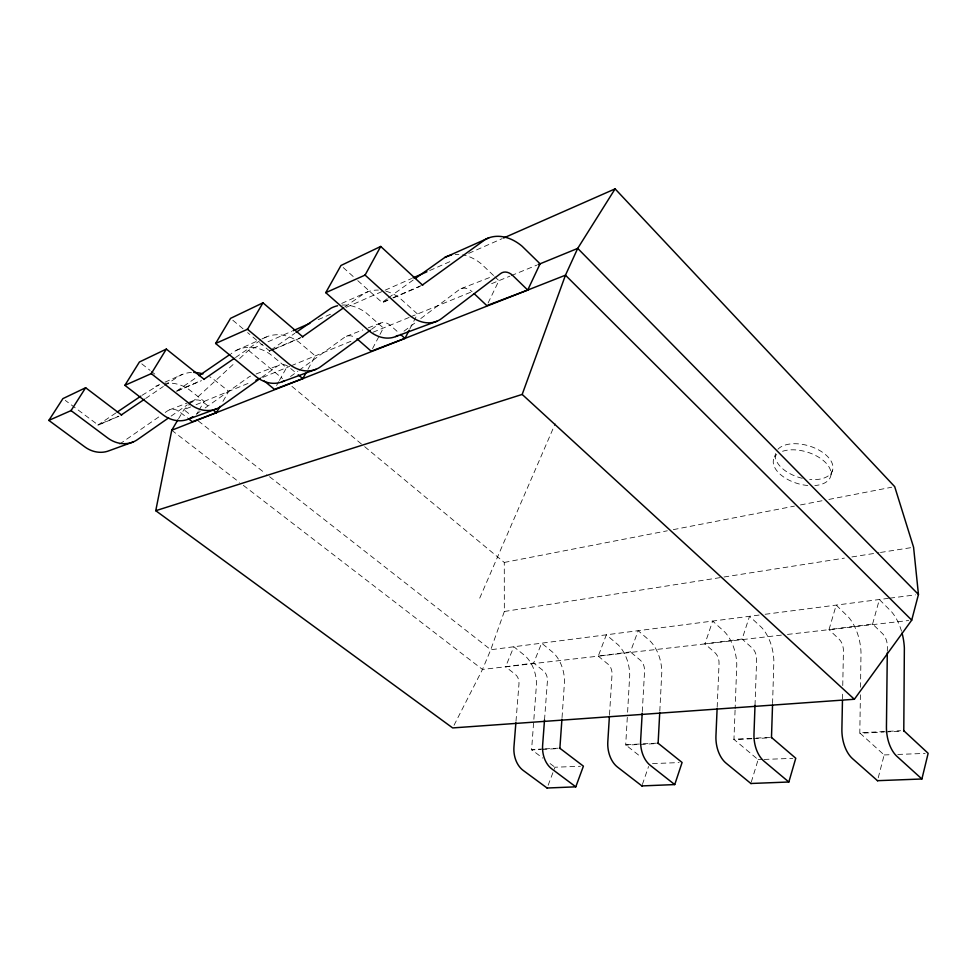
<?xml version="1.0" encoding="UTF-8"?>
<svg xmlns="http://www.w3.org/2000/svg" width="977" height="977" viewBox="0 0 977 977"><rect width="100%" height="100%" fill="white"/><g stroke="black" fill="none" stroke-linecap="round" stroke-linejoin="round"><path stroke-width="0.73" stroke-dasharray="4.88 3.66" d="M887.324 651.366L887.372 646.835A12.713 7.376 81.8 0 0 882.805 633.914L872.595 623.998L829.009 629.652L836.202 605.105L848.463 617.073A41.181 24.706 82 0 1 861.006 652.245L860.529 687.246M860.407 694.794L859.797 733.263L884.063 732.029M842.492 699.08L842.638 691.582M842.748 685.585L843.432 651.097A11.626 6.973 82 0 0 839.206 639.276L829.009 629.652M772.575 703.587L773.869 660.892A38.995 24.938 82.5 0 0 761.718 627.576L749.53 616.304L742.129 639.031L704.918 643.904L712.66 621.067L724.8 632.046A38.066 24.975 82.8 0 1 736.78 664.568L735.131 708.63M755.013 705.272L756.638 660.012A11.736 7.498 82.5 0 0 752.266 648.105L742.129 639.031M735.083 710.145L733.935 739.662L751.948 738.746M717.179 707.275L719.048 663.652A10.747 7.047 82.8 0 0 715.005 652.721L704.918 643.904M659.805 711.158L661.808 672.005A36.186 24.975 83.3 0 0 650.193 641.071L638.176 630.69L630.409 651.903L598.254 656.153L606.326 634.806L618.27 644.942A35.392 24.926 83.5 0 1 629.713 675.18L627.393 715.823M642.28 711.647L644.564 671.309A10.894 7.511 83.3 0 0 640.399 660.257L630.409 651.903M627.307 717.338L625.683 745.158L655.152 743.656M609.501 714.798L612.029 674.448A9.99 7.034 83.5 0 0 608.17 664.299L598.254 656.153M562.044 717.655L564.511 681.641A33.768 24.779 84.1 0 0 553.409 652.795L541.637 643.159L533.65 663.053L505.597 666.79L513.841 646.75L525.528 656.165A33.071 24.681 84.4 0 1 536.471 684.425L531.573 749.933L540.513 749.481M544.519 719.927L547.413 681.103A10.161 7.45 84.1 0 0 543.432 670.796L533.65 663.053M515.99 721.282L518.982 683.839A9.33 6.961 84.4 0 0 515.294 674.362L505.597 666.79M878.225 777.814L884.161 754.952L859.626 732.799L886.933 731.407M872.595 623.998L879.373 599.524L891.635 611.846A42.267 24.535 81.8 0 1 901.686 631.765M751.289 782.088L758.14 759.654L733.776 739.235L754.794 738.16M830.987 474.859L832.892 468.765M774.541 457.089L775.762 453.475M642.365 784.531L648.581 766.481M364.665 446.672L504.279 562.447L504.34 611.48L490.759 649.742L482.479 669.44L452.669 727.926M548.146 785.252L554.973 767.226L580.411 766.286M479.719 598.144L555.192 423.737M488.097 302.992L498.929 280.668L494.618 276.528M409.851 328.919L417.509 314.008L400.143 298.4A46.835 35.673 67.3 0 0 385.805 291.183M372.542 348.63L379.308 335.734M379.992 334.439L383.375 327.991L366.216 312.921A45.504 35.392 66.7 0 0 341.107 305.166M307.963 369.269L315.302 355.884L298.62 341.877A42.878 34.72 65.4 0 0 264.181 337.957L261.738 339.434M276.564 385.524L278.701 381.689M279.41 380.419L286.53 367.67L270.079 354.101A41.767 34.378 64.7 0 0 236.031 350.511L231.134 353.662M222.964 401.364L228.752 391.325L212.778 378.649A39.556 33.597 63 0 0 209.615 376.743M196.743 414.101L198.233 411.561M198.978 410.291L204.181 401.4L188.414 389.078A38.616 33.23 62.1 0 0 165.137 383.363M178.583 418.693L183.896 409.705L190.576 403.562M191.7 402.548L235.139 362.638M239.597 358.547L248.512 350.364L262.459 344.222M403.965 331.191L415.97 322.178M420.769 318.563L459.202 289.693A15.046 10.869 68.4 0 1 472.074 291.696M371.529 329.371L378.783 324.046A13.214 10.063 67.3 0 1 390.641 325.573L399.471 333.462M290.523 376.524L297.887 371.175M299.121 370.283L344.515 337.321A13.69 10.649 66.8 0 1 355.005 337.346M387.21 298.73L381.763 302.601L391.508 298.4M388.431 297.851L414.114 279.337M261.616 377.391L277.602 365.984A12.103 9.794 65.4 0 1 289.07 367.132L297.093 373.837M344.783 306.949L364.519 293.247A46.835 35.673 67.3 0 1 378.392 290.096M196.487 414.101L200.212 411.451M205.194 407.922L248.793 377.073A12.567 10.344 64.8 0 1 250.588 376.108M271.118 349.9L294.81 333.304M171.085 416.141L187.279 404.844M188.524 403.977L192.249 401.364A11.162 9.477 63 0 1 203.301 402.219L210.482 407.91M119.634 444.095L160.289 415.897M165.211 412.477L167.678 410.767A11.614 9.99 62.1 0 1 179.304 411.61L187.572 418.046M235.518 357.533L259.247 341.156M176.752 390.959L197.757 376.548M145.671 398.457L163.342 386.477M164.6 385.622L179.597 375.656A39.556 33.597 63 0 1 191.468 372.457M115.848 412.99L97.859 425.08L118.425 416.202M142.056 395.306L159.63 384.559M269.872 350.78L269.322 351.109L273.462 349.326M164.954 382.178L182.662 374.289M236.031 350.511L260.639 339.544M261.983 338.946L267.356 336.552M341.706 303.42L367.779 291.793M268.028 341.767L291.72 331.325M318.209 319.662L332.143 313.519M346.09 307.376L383.717 290.804M385.109 290.193L411.598 278.518M429.721 270.531L452.021 260.712M468.752 253.348L502.202 238.608M177.594 390.678L201.018 380.578M274.83 348.728L301.014 337.444M392.901 297.802L420.769 285.772M118.901 416.239L98.323 425.105L65.312 400.411M176.703 391.313L201.506 380.627M272.583 349.974L300.147 338.091M387.857 300.281L382.288 302.675L355.652 278.726M393.438 297.875L419.915 286.456M190.662 406.933L183.896 409.705L191.089 415.335M196.059 404.722L250.197 382.544M262.911 377.342L289.729 366.351M291.134 365.777L353.259 340.338M373.019 332.241L409.326 317.366M410.682 316.804L473.247 291.183M491.602 283.672L509.945 276.149M511.276 275.612L536.776 265.158M461.083 288.642L492.787 276.296M346.371 336.308L362.772 329.957M368.244 327.845L380.541 323.082M256.059 374.008L279.324 365.056M169.424 409.827L187.108 403.074M188.476 402.548L193.922 400.472M504.279 562.447L667.328 530.792M673.312 529.632L794.472 506.11M800.456 504.938L822.89 500.59M828.875 499.43L891.708 487.23M504.34 611.48L722.504 577.248M724.006 577.004L844.372 558.123M851.895 556.939L878.97 552.689M880.472 552.457L913.58 547.254M759.105 615.058L490.759 649.742L266.611 474.407M765.162 614.277L888.386 598.351M889.888 598.156L915.449 594.859M781.392 635.123L482.479 669.44L240.672 483.297M787.45 634.427L908.683 620.505M543.346 748.956L531.439 749.567L542.76 758.091M544.824 748.883L558.221 748.199M656.471 743.179L625.524 744.755L641.254 757.187M756.296 738.075L769.815 737.391M888.447 731.321L900.586 730.711M542.003 749.408L558.368 748.577M753.45 738.661L769.974 737.83M885.577 731.956L900.745 731.175M652.502 763.587L679.125 762.597M758.14 759.654L762.658 759.483M764.161 759.422L792.762 758.36M884.161 754.952L891.745 754.659M897.814 754.439L925.121 753.414M550.088 763.574L554.973 767.226M269.835 351.158L251.028 335.477M171.744 430.246L239.463 482.369M198.282 420.953L265.402 473.466M141.787 363.847L150.079 370.381M151.264 371.309L154.818 374.118M248.512 350.364L282.536 378.575M291.928 386.367L363.493 445.707M232.819 320.248L243.065 328.822M247.608 332.62L249.892 334.525M343.22 267.527L354.517 277.712M493.544 275.49L481.087 263.717A49.998 36.149 68.4 0 0 462.634 254.863M777.924 449.261A29.713 16.511 16.7 0 1 826.798 455.758A29.713 16.511 16.7 0 1 809.701 479.512M802.3 478.303A29.713 16.511 16.7 0 1 775.286 455.172M782.565 451.289A29.786 16.45 16.8 0 1 826.029 463.049A29.786 16.45 16.8 0 1 814.842 485.557M807.784 485.508A29.786 16.45 16.8 0 1 778.864 473.039A29.786 16.45 16.8 0 1 776.752 454.464M455.16 254.484A49.998 36.149 68.4 0 1 458.872 254.435M155.636 386.33A38.616 33.23 62.1 0 1 158.677 384.987"/><path stroke-width="1.47" d="M771.476 737.745L772.526 705.113M887.299 652.868L886.444 726.803A29.127 16.621 83.7 0 0 897.008 756.418L921.897 778.987L928.15 753.304L903.615 730.552M658.107 743.509L659.731 712.673M842.455 700.582L841.893 729.074A29.139 17.195 84 0 0 852.579 758.702L877.639 780.818M559.858 748.504L561.934 719.17M755.013 705.272L753.988 733.922A26.867 16.902 84.6 0 0 764.051 761.23L788.842 782.003L795.766 758.25L771.317 737.305M717.106 708.789L715.946 735.864A26.941 17.403 84.9 0 0 726.143 763.22L751.02 783.615M642.194 713.137L640.668 740.029A24.938 16.939 85.6 0 0 650.279 765.345L674.741 784.58L682.093 762.487L657.948 743.106M609.404 716.288L607.816 741.69A25.048 17.378 86 0 0 617.537 767.104L642.036 786.033M544.519 719.927L542.626 745.304A23.265 16.817 86.7 0 0 551.81 768.899L575.795 786.827L583.403 766.163L559.711 748.126M515.868 722.785L513.963 746.746A23.399 17.207 87.1 0 0 523.257 770.474L547.242 788.134M503.595 237.997L615.107 188.866L894.688 486.644L913.58 547.254L918.453 594.468L911.712 620.151L854.362 699.263L452.669 727.926L155.758 510.702L171.744 430.246L177.826 419.976M155.758 510.702L522.182 394.427L565.463 275.196L577.712 248.39L615.107 188.866M474.175 293.674L486.815 305.618L527.727 290.059L540.086 263.802L522.048 246.18A51.61 36.296 68.8 0 0 485.459 239.353L422.174 285.174M357.02 338.811L371.187 351.207L404.979 338.396L409.155 330.275M422.699 285.26L380.725 246.448L365.08 275.099L325.756 292.66L367.877 329.847A36.161 27.307 66 0 0 398.079 335.404M264.254 380.981L274.427 389.347L302.821 378.636L305.752 373.275M325.756 292.66L340.961 265.488L380.725 246.448M188.744 418.962L192.286 421.734L216.454 412.636L220.081 406.371M302.894 336.906L262.972 302.821L247.523 329.273L215.612 343.477L255.583 376.279A32.778 26.489 63.7 0 0 284.612 380.615M215.612 343.477L230.548 318.355L262.972 302.821M204.266 379.43L166.346 349.082L151.276 373.629L124.885 385.329L162.78 414.639A29.994 25.512 60.7 0 0 192.75 416.739M124.885 385.329L139.418 361.991L166.346 349.082M121.636 415.054L85.646 387.735L71.04 410.609L48.85 420.403L84.791 446.88A27.674 24.474 56.6 0 0 109.192 450.69L133.043 442.019M48.85 420.403L62.907 398.616L85.646 387.735M370.32 330.263L320.7 366.668A34.683 27.49 64.5 0 1 288.203 363.359L247.254 329.054M415.335 278.457L444.779 257.476L488.781 237.875M260.395 378.27L221.046 406.347A31.655 26.526 61.8 0 1 189.843 403.965L151.032 373.434M343.55 307.828L302.381 336.845M296.055 332.436L330.959 308.207A45.504 35.392 66.7 0 1 337.59 305.752M168.594 417.887L137.476 439.613A29.127 25.475 58 0 1 107.617 437.916L70.808 410.425M234.272 358.388L203.766 379.394M199.003 375.693L229.9 354.504M144.401 399.312L121.172 415.03M117.093 412.147L140.81 396.149M293.124 330.714L309.843 323.35M412.99 277.908L426.937 271.765M255.852 380.236L260.077 378.502M538.18 264.584L577.712 248.39L918.453 594.468M171.744 430.246L565.463 275.196L911.712 620.151M395.636 336.577L436.756 321.299M282.243 381.738L315.95 369.318M188.305 419.17L216.442 408.875M547.096 788.024L575.795 786.827M641.889 785.923L674.741 784.58M750.861 783.493L788.842 782.003M877.493 780.684L921.897 778.987M212.876 409.803L216.454 412.636M298.241 374.802L302.821 378.636M400.57 334.452L404.979 338.396M364.812 274.855L407.922 313.922A38.408 28.26 66.7 0 0 441.616 318.526L500.639 273.536A14.57 10.246 68.8 0 1 512.827 275.587L527.727 290.059M522.182 394.427L854.362 699.263M903.786 731.028L904.36 647.946A42.267 24.535 81.8 0 0 902.052 633.072M444.779 257.476A49.998 36.149 68.4 0 1 451.557 255.009M193.751 372.42A39.556 33.597 63 0 1 202.947 373.935"/></g></svg>
